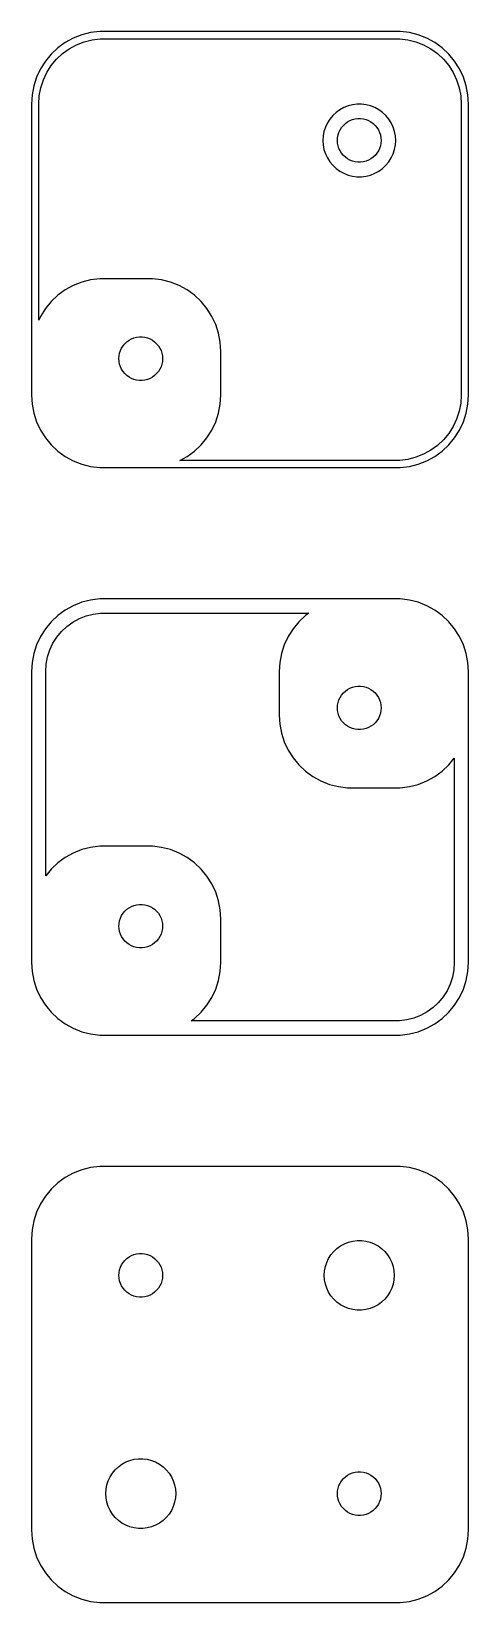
# Model space of a CAD drawing. Header units: metres. Extents: x -15 to 15, y 63 to 171.
import ezdxf

# ---------------------------------------------------------------- set-up
doc = ezdxf.new("R2010")
doc.units = ezdxf.units.M

msp = doc.modelspace()

# ---------------------------------------------------------------- linework, layer by layer
for p, q in [((-11.5451, 170.755), (-12.1289, 170.524)), ((-10.9369, 170.911), (-11.5451, 170.755)), ((-10.3139, 170.99), (-10.9369, 170.911)), ((10.3139, 170.99), (-10.3139, 170.99)), ((10.9369, 170.911), (10.3139, 170.99)), ((11.5451, 170.755), (10.9369, 170.911)), ((12.1289, 170.524), (11.5451, 170.755)), ((-13.1871, 169.853), (-13.6448, 169.423)), ((-12.6791, 170.222), (-13.1871, 169.853)), ((-12.8684, 169.467), (-12.4112, 169.799)), ((-12.1289, 170.524), (-12.6791, 170.222)), ((-12.4112, 169.799), (-11.916, 170.072)), ((-11.916, 170.072), (-11.3906, 170.28)), ((-11.3906, 170.28), (-10.8432, 170.42)), ((-10.8432, 170.42), (-10.2825, 170.491)), ((-10.2825, 170.491), (10.2825, 170.491)), ((10.2825, 170.491), (10.8432, 170.42)), ((10.8432, 170.42), (11.3906, 170.28)), ((11.3906, 170.28), (11.916, 170.072)), ((11.916, 170.072), (12.4112, 169.799)), ((12.6791, 170.222), (12.1289, 170.524)), ((12.4112, 169.799), (12.8684, 169.467)), ((13.1871, 169.853), (12.6791, 170.222)), ((13.6448, 169.423), (13.1871, 169.853)), ((-14.0451, 168.939), (-14.3815, 168.409)), ((-13.6448, 169.423), (-14.0451, 168.939)), ((-13.9434, 168.168), (-13.6406, 168.645)), ((-13.6406, 168.645), (-13.2803, 169.08)), ((-13.2803, 169.08), (-12.8684, 169.467)), ((12.8684, 169.467), (13.2803, 169.08)), ((13.2803, 169.08), (13.6406, 168.645)), ((13.6406, 168.645), (13.9434, 168.168)), ((14.0451, 168.939), (13.6448, 169.423)), ((14.3815, 168.409), (14.0451, 168.939)), ((-14.6489, 167.841), (-14.8429, 167.243)), ((-14.3815, 168.409), (-14.6489, 167.841)), ((-14.3586, 167.119), (-14.184, 167.657)), ((-14.184, 167.657), (-13.9434, 168.168)), ((13.9434, 168.168), (14.184, 167.657)), ((14.184, 167.657), (14.3586, 167.119)), ((14.6489, 167.841), (14.3815, 168.409)), ((14.8429, 167.243), (14.6489, 167.841)), ((-14.9606, 166.627), (-15, 166)), ((-14.8429, 167.243), (-14.9606, 166.627)), ((-14.5, 166), (-14.4645, 166.564)), ((-14.4645, 166.564), (-14.3586, 167.119)), ((14.3586, 167.119), (14.4645, 166.564)), ((14.4645, 166.564), (14.5, 166)), ((14.9606, 166.627), (14.8429, 167.243)), ((15, 166), (14.9606, 166.627)), ((-15, 166), (-15, 146)), ((-14.5, 151.157), (-14.5, 166)), ((5.67757, 165.211), (5.47745, 164.969)), ((5.90643, 165.426), (5.67757, 165.211)), ((6.16043, 165.611), (5.90643, 165.426)), ((6.43555, 165.762), (6.16043, 165.611)), ((6.72745, 165.878), (6.43555, 165.762)), ((7.03154, 165.956), (6.72745, 165.878)), ((7.34302, 165.995), (7.03154, 165.956)), ((7.65697, 165.995), (7.34302, 165.995)), ((7.96844, 165.956), (7.65697, 165.995)), ((8.27254, 165.878), (7.96844, 165.956)), ((8.56444, 165.762), (8.27254, 165.878)), ((8.83955, 165.611), (8.56444, 165.762)), ((9.09355, 165.426), (8.83955, 165.611)), ((9.32242, 165.211), (9.09355, 165.426)), ((9.52254, 164.969), (9.32242, 165.211)), ((14.5, 166), (14.5, 146)), ((15, 146), (15, 166)), ((5.17555, 164.42), (5.07854, 164.122)), ((5.30922, 164.704), (5.17555, 164.42)), ((5.47745, 164.969), (5.30922, 164.704)), ((6.10533, 164.052), (6.18553, 164.223)), ((6.18553, 164.223), (6.28647, 164.382)), ((6.28647, 164.382), (6.40654, 164.527)), ((6.40654, 164.527), (6.54385, 164.656)), ((6.54385, 164.656), (6.69626, 164.766)), ((6.69626, 164.766), (6.86133, 164.857)), ((6.86133, 164.857), (7.03647, 164.927)), ((7.03647, 164.927), (7.21892, 164.973)), ((7.21892, 164.973), (7.40581, 164.997)), ((7.40581, 164.997), (7.59418, 164.997)), ((7.59418, 164.997), (7.78107, 164.973)), ((7.78107, 164.973), (7.96352, 164.927)), ((7.96352, 164.927), (8.13866, 164.857)), ((8.13866, 164.857), (8.30373, 164.766)), ((8.30373, 164.766), (8.45613, 164.656)), ((8.45613, 164.656), (8.59344, 164.527)), ((8.59344, 164.527), (8.71352, 164.382)), ((8.71352, 164.382), (8.81445, 164.223)), ((8.81445, 164.223), (8.89465, 164.052)), ((9.69077, 164.704), (9.52254, 164.969)), ((9.82443, 164.42), (9.69077, 164.704)), ((9.92145, 164.122), (9.82443, 164.42)), ((5.0197, 163.813), (5, 163.5)), ((5, 163.5), (5.0197, 163.187)), ((5.07854, 164.122), (5.0197, 163.813)), ((5.0197, 163.187), (5.07854, 162.878)), ((6, 163.5), (6.01183, 163.688)), ((6.01183, 163.312), (6, 163.5)), ((6.01183, 163.688), (6.04712, 163.873)), ((6.04712, 163.127), (6.01183, 163.312)), ((6.04712, 163.873), (6.10533, 164.052)), ((6.10533, 162.948), (6.04712, 163.127)), ((8.89465, 164.052), (8.95287, 163.873)), ((8.95287, 163.127), (8.89465, 162.948)), ((8.95287, 163.873), (8.98816, 163.688)), ((8.98816, 163.312), (8.95287, 163.127)), ((8.98816, 163.688), (9, 163.5)), ((9, 163.5), (8.98816, 163.312)), ((9.98029, 163.813), (9.92145, 164.122)), ((9.92145, 162.878), (9.98029, 163.187)), ((10, 163.5), (9.98029, 163.813)), ((9.98029, 163.187), (10, 163.5)), ((5.07854, 162.878), (5.17555, 162.58)), ((5.17555, 162.58), (5.30922, 162.296)), ((5.30922, 162.296), (5.47745, 162.031)), ((5.47745, 162.031), (5.67757, 161.789)), ((6.18553, 162.777), (6.10533, 162.948)), ((6.28647, 162.618), (6.18553, 162.777)), ((6.40654, 162.473), (6.28647, 162.618)), ((6.54385, 162.344), (6.40654, 162.473)), ((6.69626, 162.234), (6.54385, 162.344)), ((6.86133, 162.143), (6.69626, 162.234)), ((7.03647, 162.073), (6.86133, 162.143)), ((7.21892, 162.027), (7.03647, 162.073)), ((7.40581, 162.003), (7.21892, 162.027)), ((7.59418, 162.003), (7.40581, 162.003)), ((7.78107, 162.027), (7.59418, 162.003)), ((7.96352, 162.073), (7.78107, 162.027)), ((8.13866, 162.143), (7.96352, 162.073)), ((8.30373, 162.234), (8.13866, 162.143)), ((8.45613, 162.344), (8.30373, 162.234)), ((8.59344, 162.473), (8.45613, 162.344)), ((8.71352, 162.618), (8.59344, 162.473)), ((8.81445, 162.777), (8.71352, 162.618)), ((8.89465, 162.948), (8.81445, 162.777)), ((9.32242, 161.789), (9.52254, 162.031)), ((9.52254, 162.031), (9.69077, 162.296)), ((9.69077, 162.296), (9.82443, 162.58)), ((9.82443, 162.58), (9.92145, 162.878)), ((5.67757, 161.789), (5.90643, 161.574)), ((5.90643, 161.574), (6.16043, 161.389)), ((6.16043, 161.389), (6.43555, 161.238)), ((6.43555, 161.238), (6.72745, 161.122)), ((6.72745, 161.122), (7.03154, 161.044)), ((7.03154, 161.044), (7.34302, 161.005)), ((7.34302, 161.005), (7.65697, 161.005)), ((7.65697, 161.005), (7.96844, 161.044)), ((7.96844, 161.044), (8.27254, 161.122)), ((8.27254, 161.122), (8.56444, 161.238)), ((8.56444, 161.238), (8.83955, 161.389)), ((8.83955, 161.389), (9.09355, 161.574)), ((9.09355, 161.574), (9.32242, 161.789)), ((-12.1289, 153.524), (-12.6791, 153.222)), ((-11.5451, 153.755), (-12.1289, 153.524)), ((-10.9369, 153.911), (-11.5451, 153.755)), ((-10.3139, 153.99), (-10.9369, 153.911)), ((-6.68604, 153.99), (-10.3139, 153.99)), ((-6.06308, 153.911), (-6.68604, 153.99)), ((-5.45491, 153.755), (-6.06308, 153.911)), ((-4.87109, 153.524), (-5.45491, 153.755)), ((-4.32086, 153.222), (-4.87109, 153.524)), ((-13.6448, 152.423), (-14.0451, 151.939)), ((-13.1871, 152.853), (-13.6448, 152.423)), ((-12.6791, 153.222), (-13.1871, 152.853)), ((-3.81287, 152.853), (-4.32086, 153.222)), ((-3.35515, 152.423), (-3.81287, 152.853)), ((-2.95491, 151.939), (-3.35515, 152.423)), ((-14.3815, 151.409), (-14.5, 151.157)), ((-14.0451, 151.939), (-14.3815, 151.409)), ((-2.61845, 151.409), (-2.95491, 151.939)), ((-2.3511, 150.841), (-2.61845, 151.409)), ((-2.15707, 150.243), (-2.3511, 150.841)), ((-2.03941, 149.627), (-2.15707, 150.243)), ((-8.95287, 148.873), (-8.89465, 149.052)), ((-8.89465, 149.052), (-8.81445, 149.223)), ((-8.81445, 149.223), (-8.71352, 149.382)), ((-8.71352, 149.382), (-8.59344, 149.527)), ((-8.59344, 149.527), (-8.45613, 149.656)), ((-8.45613, 149.656), (-8.30373, 149.766)), ((-8.30373, 149.766), (-8.13866, 149.857)), ((-8.13866, 149.857), (-7.96352, 149.927)), ((-7.96352, 149.927), (-7.78107, 149.973)), ((-7.78107, 149.973), (-7.59418, 149.997)), ((-7.59418, 149.997), (-7.40581, 149.997)), ((-7.40581, 149.997), (-7.21892, 149.973)), ((-7.21892, 149.973), (-7.03647, 149.927)), ((-7.03647, 149.927), (-6.86133, 149.857)), ((-6.86133, 149.857), (-6.69626, 149.766)), ((-6.69626, 149.766), (-6.54385, 149.656)), ((-6.54385, 149.656), (-6.40654, 149.527)), ((-6.40654, 149.527), (-6.28647, 149.382)), ((-6.28647, 149.382), (-6.18553, 149.223)), ((-6.18553, 149.223), (-6.10533, 149.052)), ((-6.10533, 149.052), (-6.04712, 148.873)), ((-2, 149), (-2.03941, 149.627)), ((-9, 148.5), (-8.98816, 148.688)), ((-8.98816, 148.312), (-9, 148.5)), ((-8.98816, 148.688), (-8.95287, 148.873)), ((-8.95287, 148.127), (-8.98816, 148.312)), ((-8.89465, 147.948), (-8.95287, 148.127)), ((-8.81445, 147.777), (-8.89465, 147.948)), ((-6.10533, 147.948), (-6.18553, 147.777)), ((-6.04712, 148.127), (-6.10533, 147.948)), ((-6.04712, 148.873), (-6.01183, 148.688)), ((-6.01183, 148.312), (-6.04712, 148.127)), ((-6.01183, 148.688), (-6, 148.5)), ((-6, 148.5), (-6.01183, 148.312)), ((-2, 146), (-2, 149)), ((-8.71352, 147.618), (-8.81445, 147.777)), ((-8.59344, 147.473), (-8.71352, 147.618)), ((-8.45613, 147.344), (-8.59344, 147.473)), ((-8.30373, 147.234), (-8.45613, 147.344)), ((-8.13866, 147.143), (-8.30373, 147.234)), ((-7.96352, 147.073), (-8.13866, 147.143)), ((-7.78107, 147.027), (-7.96352, 147.073)), ((-7.59418, 147.003), (-7.78107, 147.027)), ((-7.40581, 147.003), (-7.59418, 147.003)), ((-7.21892, 147.027), (-7.40581, 147.003)), ((-7.03647, 147.073), (-7.21892, 147.027)), ((-6.86133, 147.143), (-7.03647, 147.073)), ((-6.69626, 147.234), (-6.86133, 147.143)), ((-6.54385, 147.344), (-6.69626, 147.234)), ((-6.40654, 147.473), (-6.54385, 147.344)), ((-6.28647, 147.618), (-6.40654, 147.473)), ((-6.18553, 147.777), (-6.28647, 147.618)), ((-15, 146), (-14.9606, 145.373)), ((-2.03941, 145.373), (-2, 146)), ((14.5, 146), (14.4645, 145.436)), ((14.9606, 145.373), (15, 146)), ((-14.9606, 145.373), (-14.8429, 144.757)), ((-14.8429, 144.757), (-14.6489, 144.159)), ((-2.3511, 144.159), (-2.15707, 144.757)), ((-2.15707, 144.757), (-2.03941, 145.373)), ((14.3586, 144.881), (14.184, 144.343)), ((14.4645, 145.436), (14.3586, 144.881)), ((14.6489, 144.159), (14.8429, 144.757)), ((14.8429, 144.757), (14.9606, 145.373)), ((-14.6489, 144.159), (-14.3815, 143.591)), ((-2.61845, 143.591), (-2.3511, 144.159)), ((13.9434, 143.832), (13.6406, 143.355)), ((14.184, 144.343), (13.9434, 143.832)), ((14.3815, 143.591), (14.6489, 144.159)), ((-14.3815, 143.591), (-14.0451, 143.061)), ((-14.0451, 143.061), (-13.6448, 142.577)), ((-13.6448, 142.577), (-13.1871, 142.147)), ((-3.81287, 142.147), (-3.35515, 142.577)), ((-3.35515, 142.577), (-2.95491, 143.061)), ((-2.95491, 143.061), (-2.61845, 143.591)), ((13.2803, 142.92), (12.8684, 142.533)), ((13.1871, 142.147), (13.6448, 142.577)), ((13.6406, 143.355), (13.2803, 142.92)), ((13.6448, 142.577), (14.0451, 143.061)), ((14.0451, 143.061), (14.3815, 143.591)), ((-13.1871, 142.147), (-12.6791, 141.778)), ((-12.6791, 141.778), (-12.1289, 141.476)), ((-12.1289, 141.476), (-11.5451, 141.245)), ((-4.81104, 141.509), (-4.32086, 141.778)), ((10.2825, 141.509), (-4.81104, 141.509)), ((-4.32086, 141.778), (-3.81287, 142.147)), ((10.8432, 141.58), (10.2825, 141.509)), ((11.3906, 141.72), (10.8432, 141.58)), ((11.916, 141.928), (11.3906, 141.72)), ((11.5451, 141.245), (12.1289, 141.476)), ((12.4112, 142.201), (11.916, 141.928)), ((12.1289, 141.476), (12.6791, 141.778)), ((12.8684, 142.533), (12.4112, 142.201)), ((12.6791, 141.778), (13.1871, 142.147)), ((-11.5451, 141.245), (-10.9369, 141.089)), ((-10.9369, 141.089), (-10.3139, 141.01)), ((-10.3139, 141.01), (10.3139, 141.01)), ((10.3139, 141.01), (10.9369, 141.089)), ((10.9369, 141.089), (11.5451, 141.245)), ((-11.5451, 131.755), (-12.1289, 131.524)), ((-10.9369, 131.911), (-11.5451, 131.755)), ((-10.3139, 131.99), (-10.9369, 131.911)), ((10.3139, 131.99), (-10.3139, 131.99)), ((10.9369, 131.911), (10.3139, 131.99)), ((11.5451, 131.755), (10.9369, 131.911)), ((12.1289, 131.524), (11.5451, 131.755)), ((-13.1871, 130.853), (-13.6448, 130.423)), ((-12.6791, 131.222), (-13.1871, 130.853)), ((-12.1289, 131.524), (-12.6791, 131.222)), ((-11.7126, 130.64), (-11.243, 130.826)), ((-11.243, 130.826), (-10.7537, 130.951)), ((-10.7537, 130.951), (-10.2526, 131.014)), ((-10.2526, 131.014), (4.03568, 131.014)), ((3.81287, 130.853), (3.35515, 130.423)), ((4.03568, 131.014), (3.81287, 130.853)), ((12.6791, 131.222), (12.1289, 131.524)), ((13.1871, 130.853), (12.6791, 131.222)), ((13.6448, 130.423), (13.1871, 130.853)), ((-14.0451, 129.939), (-14.3815, 129.409)), ((-13.6448, 130.423), (-14.0451, 129.939)), ((-13.2542, 129.364), (-12.9322, 129.754)), ((-12.9322, 129.754), (-12.5639, 130.099)), ((-12.5639, 130.099), (-12.1553, 130.396)), ((-12.1553, 130.396), (-11.7126, 130.64)), ((2.95491, 129.939), (2.61845, 129.409)), ((3.35515, 130.423), (2.95491, 129.939)), ((14.0451, 129.939), (13.6448, 130.423)), ((14.3815, 129.409), (14.0451, 129.939)), ((-14.6489, 128.841), (-14.8429, 128.243)), ((-14.3815, 129.409), (-14.6489, 128.841)), ((-13.7399, 128.481), (-13.5248, 128.938)), ((-13.5248, 128.938), (-13.2542, 129.364)), ((2.3511, 128.841), (2.15707, 128.243)), ((2.61845, 129.409), (2.3511, 128.841)), ((14.6489, 128.841), (14.3815, 129.409)), ((14.8429, 128.243), (14.6489, 128.841)), ((-14.9606, 127.627), (-15, 127)), ((-14.8429, 128.243), (-14.9606, 127.627)), ((-14.0224, 127), (-13.9907, 127.504)), ((-13.9907, 127.504), (-13.896, 128)), ((-13.896, 128), (-13.7399, 128.481)), ((2.03941, 127.627), (2, 127)), ((2.15707, 128.243), (2.03941, 127.627)), ((14.9606, 127.627), (14.8429, 128.243)), ((15, 127), (14.9606, 127.627)), ((-15, 127), (-15, 107)), ((-14.0224, 112.966), (-14.0224, 127)), ((2, 127), (2, 124)), ((15, 107), (15, 127)), ((6.18553, 125.223), (6.28647, 125.382)), ((6.28647, 125.382), (6.40654, 125.527)), ((6.40654, 125.527), (6.54385, 125.656)), ((6.54385, 125.656), (6.69626, 125.766)), ((6.69626, 125.766), (6.86133, 125.857)), ((6.86133, 125.857), (7.03647, 125.927)), ((7.03647, 125.927), (7.21892, 125.973)), ((7.21892, 125.973), (7.40581, 125.997)), ((7.40581, 125.997), (7.59418, 125.997)), ((7.59418, 125.997), (7.78107, 125.973)), ((7.78107, 125.973), (7.96352, 125.927)), ((7.96352, 125.927), (8.13866, 125.857)), ((8.13866, 125.857), (8.30373, 125.766)), ((8.30373, 125.766), (8.45613, 125.656)), ((8.45613, 125.656), (8.59344, 125.527)), ((8.59344, 125.527), (8.71352, 125.382)), ((8.71352, 125.382), (8.81445, 125.223)), ((6, 124.5), (6.01183, 124.688)), ((6.01183, 124.312), (6, 124.5)), ((6.01183, 124.688), (6.04712, 124.873)), ((6.04712, 124.127), (6.01183, 124.312)), ((6.04712, 124.873), (6.10533, 125.052)), ((6.10533, 125.052), (6.18553, 125.223)), ((8.81445, 125.223), (8.89465, 125.052)), ((8.89465, 125.052), (8.95287, 124.873)), ((8.95287, 124.873), (8.98816, 124.688)), ((8.98816, 124.312), (8.95287, 124.127)), ((8.98816, 124.688), (9, 124.5)), ((9, 124.5), (8.98816, 124.312)), ((2, 124), (2.03941, 123.373)), ((2.03941, 123.373), (2.15707, 122.757)), ((6.10533, 123.948), (6.04712, 124.127)), ((6.18553, 123.777), (6.10533, 123.948)), ((6.28647, 123.618), (6.18553, 123.777)), ((6.40654, 123.473), (6.28647, 123.618)), ((6.54385, 123.344), (6.40654, 123.473)), ((6.69626, 123.234), (6.54385, 123.344)), ((6.86133, 123.143), (6.69626, 123.234)), ((7.03647, 123.073), (6.86133, 123.143)), ((8.13866, 123.143), (7.96352, 123.073)), ((8.30373, 123.234), (8.13866, 123.143)), ((8.45613, 123.344), (8.30373, 123.234)), ((8.59344, 123.473), (8.45613, 123.344)), ((8.71352, 123.618), (8.59344, 123.473)), ((8.81445, 123.777), (8.71352, 123.618)), ((8.89465, 123.948), (8.81445, 123.777)), ((8.95287, 124.127), (8.89465, 123.948)), ((2.15707, 122.757), (2.3511, 122.159)), ((2.3511, 122.159), (2.61845, 121.591)), ((7.21892, 123.027), (7.03647, 123.073)), ((7.40581, 123.003), (7.21892, 123.027)), ((7.59418, 123.003), (7.40581, 123.003)), ((7.78107, 123.027), (7.59418, 123.003)), ((7.96352, 123.073), (7.78107, 123.027)), ((2.61845, 121.591), (2.95491, 121.061)), ((2.95491, 121.061), (3.35515, 120.577)), ((13.6448, 120.577), (14.0224, 121.034)), ((14.0224, 121.034), (14.0224, 107)), ((3.35515, 120.577), (3.81287, 120.147)), ((3.81287, 120.147), (4.32086, 119.778)), ((12.6791, 119.778), (13.1871, 120.147)), ((13.1871, 120.147), (13.6448, 120.577)), ((4.32086, 119.778), (4.87109, 119.476)), ((4.87109, 119.476), (5.45491, 119.245)), ((5.45491, 119.245), (6.06308, 119.089)), ((6.06308, 119.089), (6.68604, 119.01)), ((6.68604, 119.01), (10.3139, 119.01)), ((10.3139, 119.01), (10.9369, 119.089)), ((10.9369, 119.089), (11.5451, 119.245)), ((11.5451, 119.245), (12.1289, 119.476)), ((12.1289, 119.476), (12.6791, 119.778)), ((-12.1289, 114.524), (-12.6791, 114.222)), ((-11.5451, 114.755), (-12.1289, 114.524)), ((-10.9369, 114.911), (-11.5451, 114.755)), ((-10.3139, 114.99), (-10.9369, 114.911)), ((-6.68604, 114.99), (-10.3139, 114.99)), ((-6.06308, 114.911), (-6.68604, 114.99)), ((-5.45491, 114.755), (-6.06308, 114.911)), ((-4.87109, 114.524), (-5.45491, 114.755)), ((-4.32086, 114.222), (-4.87109, 114.524)), ((-13.6448, 113.423), (-14.0224, 112.966)), ((-13.1871, 113.853), (-13.6448, 113.423)), ((-12.6791, 114.222), (-13.1871, 113.853)), ((-3.81287, 113.853), (-4.32086, 114.222)), ((-3.35515, 113.423), (-3.81287, 113.853)), ((-2.95491, 112.939), (-3.35515, 113.423)), ((-2.61845, 112.409), (-2.95491, 112.939)), ((-2.3511, 111.841), (-2.61845, 112.409)), ((-2.15707, 111.243), (-2.3511, 111.841)), ((-2.03941, 110.627), (-2.15707, 111.243)), ((-8.89465, 110.052), (-8.81445, 110.223)), ((-8.81445, 110.223), (-8.71352, 110.382)), ((-8.71352, 110.382), (-8.59344, 110.527)), ((-8.59344, 110.527), (-8.45613, 110.656)), ((-8.45613, 110.656), (-8.30373, 110.766)), ((-8.30373, 110.766), (-8.13866, 110.857)), ((-8.13866, 110.857), (-7.96352, 110.927)), ((-7.96352, 110.927), (-7.78107, 110.973)), ((-7.78107, 110.973), (-7.59418, 110.997)), ((-7.59418, 110.997), (-7.40581, 110.997)), ((-7.40581, 110.997), (-7.21892, 110.973)), ((-7.21892, 110.973), (-7.03647, 110.927)), ((-7.03647, 110.927), (-6.86133, 110.857)), ((-6.86133, 110.857), (-6.69626, 110.766)), ((-6.69626, 110.766), (-6.54385, 110.656)), ((-6.54385, 110.656), (-6.40654, 110.527)), ((-6.40654, 110.527), (-6.28647, 110.382)), ((-6.28647, 110.382), (-6.18553, 110.223)), ((-6.18553, 110.223), (-6.10533, 110.052)), ((-2, 110), (-2.03941, 110.627)), ((-9, 109.5), (-8.98816, 109.688)), ((-8.98816, 109.312), (-9, 109.5)), ((-8.98816, 109.688), (-8.95287, 109.873)), ((-8.95287, 109.127), (-8.98816, 109.312)), ((-8.95287, 109.873), (-8.89465, 110.052)), ((-8.89465, 108.948), (-8.95287, 109.127)), ((-6.10533, 110.052), (-6.04712, 109.873)), ((-6.04712, 109.127), (-6.10533, 108.948)), ((-6.04712, 109.873), (-6.01183, 109.688)), ((-6.01183, 109.312), (-6.04712, 109.127)), ((-6.01183, 109.688), (-6, 109.5)), ((-6, 109.5), (-6.01183, 109.312)), ((-2, 107), (-2, 110)), ((-8.81445, 108.777), (-8.89465, 108.948)), ((-8.71352, 108.618), (-8.81445, 108.777)), ((-8.59344, 108.473), (-8.71352, 108.618)), ((-8.45613, 108.344), (-8.59344, 108.473)), ((-8.30373, 108.234), (-8.45613, 108.344)), ((-8.13866, 108.143), (-8.30373, 108.234)), ((-7.96352, 108.073), (-8.13866, 108.143)), ((-7.78107, 108.027), (-7.96352, 108.073)), ((-7.59418, 108.003), (-7.78107, 108.027)), ((-7.40581, 108.003), (-7.59418, 108.003)), ((-7.21892, 108.027), (-7.40581, 108.003)), ((-7.03647, 108.073), (-7.21892, 108.027)), ((-6.86133, 108.143), (-7.03647, 108.073)), ((-6.69626, 108.234), (-6.86133, 108.143)), ((-6.54385, 108.344), (-6.69626, 108.234)), ((-6.40654, 108.473), (-6.54385, 108.344)), ((-6.28647, 108.618), (-6.40654, 108.473)), ((-6.18553, 108.777), (-6.28647, 108.618)), ((-6.10533, 108.948), (-6.18553, 108.777)), ((-15, 107), (-14.9606, 106.373)), ((-2.03941, 106.373), (-2, 107)), ((14.0224, 107), (13.9907, 106.496)), ((14.9606, 106.373), (15, 107)), ((-14.9606, 106.373), (-14.8429, 105.757)), ((-2.15707, 105.757), (-2.03941, 106.373)), ((13.896, 106), (13.7399, 105.519)), ((13.9907, 106.496), (13.896, 106)), ((14.8429, 105.757), (14.9606, 106.373)), ((-14.8429, 105.757), (-14.6489, 105.159)), ((-14.6489, 105.159), (-14.3815, 104.591)), ((-2.61845, 104.591), (-2.3511, 105.159)), ((-2.3511, 105.159), (-2.15707, 105.757)), ((13.5248, 105.062), (13.2542, 104.636)), ((13.7399, 105.519), (13.5248, 105.062)), ((14.3815, 104.591), (14.6489, 105.159)), ((14.6489, 105.159), (14.8429, 105.757)), ((-14.3815, 104.591), (-14.0451, 104.061)), ((-14.0451, 104.061), (-13.6448, 103.577)), ((-3.35515, 103.577), (-2.95491, 104.061)), ((-2.95491, 104.061), (-2.61845, 104.591)), ((12.5639, 103.901), (12.1553, 103.604)), ((12.9322, 104.246), (12.5639, 103.901)), ((13.2542, 104.636), (12.9322, 104.246)), ((13.6448, 103.577), (14.0451, 104.061)), ((14.0451, 104.061), (14.3815, 104.591)), ((-13.6448, 103.577), (-13.1871, 103.147)), ((-13.1871, 103.147), (-12.6791, 102.778)), ((-12.6791, 102.778), (-12.1289, 102.476)), ((-4.03568, 102.986), (-3.81287, 103.147)), ((10.2526, 102.986), (-4.03568, 102.986)), ((-3.81287, 103.147), (-3.35515, 103.577)), ((10.7537, 103.049), (10.2526, 102.986)), ((11.243, 103.174), (10.7537, 103.049)), ((11.7126, 103.36), (11.243, 103.174)), ((12.1553, 103.604), (11.7126, 103.36)), ((12.1289, 102.476), (12.6791, 102.778)), ((12.6791, 102.778), (13.1871, 103.147)), ((13.1871, 103.147), (13.6448, 103.577)), ((-12.1289, 102.476), (-11.5451, 102.245)), ((-11.5451, 102.245), (-10.9369, 102.089)), ((-10.9369, 102.089), (-10.3139, 102.01)), ((-10.3139, 102.01), (10.3139, 102.01)), ((10.3139, 102.01), (10.9369, 102.089)), ((10.9369, 102.089), (11.5451, 102.245)), ((11.5451, 102.245), (12.1289, 102.476)), ((-10.9369, 92.9114), (-11.5451, 92.7553)), ((-10.3139, 92.9901), (-10.9369, 92.9114)), ((10.3139, 92.9901), (-10.3139, 92.9901)), ((10.9369, 92.9114), (10.3139, 92.9901)), ((11.5451, 92.7553), (10.9369, 92.9114)), ((-13.1871, 91.8526), (-13.6448, 91.4227)), ((-12.6791, 92.2216), (-13.1871, 91.8526)), ((-12.1289, 92.5241), (-12.6791, 92.2216)), ((-11.5451, 92.7553), (-12.1289, 92.5241)), ((12.1289, 92.5241), (11.5451, 92.7553)), ((12.6791, 92.2216), (12.1289, 92.5241)), ((13.1871, 91.8526), (12.6791, 92.2216)), ((13.6448, 91.4227), (13.1871, 91.8526)), ((-14.0451, 90.9389), (-14.3815, 90.4088)), ((-13.6448, 91.4227), (-14.0451, 90.9389)), ((14.0451, 90.9389), (13.6448, 91.4227)), ((14.3815, 90.4088), (14.0451, 90.9389)), ((-14.6489, 89.8406), (-14.8429, 89.2434)), ((-14.3815, 90.4088), (-14.6489, 89.8406)), ((14.6489, 89.8406), (14.3815, 90.4088)), ((14.8429, 89.2434), (14.6489, 89.8406)), ((-14.9606, 88.6267), (-15, 88)), ((-14.8429, 89.2434), (-14.9606, 88.6267)), ((14.9606, 88.6267), (14.8429, 89.2434)), ((15, 88), (14.9606, 88.6267)), ((-15, 88), (-15, 68)), ((5.97017, 87.3492), (6.214, 87.5264)), ((6.214, 87.5264), (6.47812, 87.6716)), ((6.47812, 87.6716), (6.75835, 87.7825)), ((6.75835, 87.7825), (7.05028, 87.8575)), ((7.05028, 87.8575), (7.34929, 87.8953)), ((7.34929, 87.8953), (7.6507, 87.8953)), ((7.6507, 87.8953), (7.94971, 87.8575)), ((7.94971, 87.8575), (8.24164, 87.7825)), ((8.24164, 87.7825), (8.52187, 87.6716)), ((8.52187, 87.6716), (8.78598, 87.5264)), ((8.78598, 87.5264), (9.02982, 87.3492)), ((15, 68), (15, 88)), ((-8.71352, 86.3817), (-8.59344, 86.5268)), ((-8.59344, 86.5268), (-8.45613, 86.6558)), ((-8.45613, 86.6558), (-8.30373, 86.7665)), ((-8.30373, 86.7665), (-8.13866, 86.8572)), ((-8.13866, 86.8572), (-7.96352, 86.9266)), ((-7.96352, 86.9266), (-7.78107, 86.9734)), ((-7.78107, 86.9734), (-7.59418, 86.997)), ((-7.59418, 86.997), (-7.40581, 86.997)), ((-7.40581, 86.997), (-7.21892, 86.9734)), ((-7.21892, 86.9734), (-7.03647, 86.9266)), ((-7.03647, 86.9266), (-6.86133, 86.8572)), ((-6.86133, 86.8572), (-6.69626, 86.7665)), ((-6.69626, 86.7665), (-6.54385, 86.6558)), ((-6.54385, 86.6558), (-6.40654, 86.5268)), ((-6.40654, 86.5268), (-6.28647, 86.3817)), ((5.26852, 86.3835), (5.39685, 86.6562)), ((5.39685, 86.6562), (5.55835, 86.9107)), ((5.55835, 86.9107), (5.75047, 87.1429)), ((5.75047, 87.1429), (5.97017, 87.3492)), ((9.02982, 87.3492), (9.24951, 87.1429)), ((9.24951, 87.1429), (9.44164, 86.9107)), ((9.44164, 86.9107), (9.60313, 86.6562)), ((9.60313, 86.6562), (9.73146, 86.3835)), ((-9, 85.5), (-8.98816, 85.688)), ((-8.98816, 85.312), (-9, 85.5)), ((-8.98816, 85.688), (-8.95287, 85.873)), ((-8.95287, 85.127), (-8.98816, 85.312)), ((-8.95287, 85.873), (-8.89465, 86.0522)), ((-8.89465, 86.0522), (-8.81445, 86.2226)), ((-8.81445, 86.2226), (-8.71352, 86.3817)), ((-6.28647, 86.3817), (-6.18553, 86.2226)), ((-6.18553, 86.2226), (-6.10533, 86.0522)), ((-6.10533, 86.0522), (-6.04712, 85.873)), ((-6.04712, 85.873), (-6.01183, 85.688)), ((-6.01183, 85.312), (-6.04712, 85.127)), ((-6.01183, 85.688), (-6, 85.5)), ((-6, 85.5), (-6.01183, 85.312)), ((5.09999, 85.5), (5.11891, 85.8008)), ((5.11891, 85.1992), (5.09999, 85.5)), ((5.11891, 85.8008), (5.1754, 86.0968)), ((5.1754, 86.0968), (5.26852, 86.3835)), ((9.73146, 86.3835), (9.82458, 86.0968)), ((9.82458, 86.0968), (9.88107, 85.8008)), ((9.88107, 85.8008), (9.89999, 85.5)), ((9.89999, 85.5), (9.88107, 85.1992)), ((-8.89465, 84.9478), (-8.95287, 85.127)), ((-8.81445, 84.7774), (-8.89465, 84.9478)), ((-8.71352, 84.6183), (-8.81445, 84.7774)), ((-8.59344, 84.4732), (-8.71352, 84.6183)), ((-8.45613, 84.3442), (-8.59344, 84.4732)), ((-8.30373, 84.2335), (-8.45613, 84.3442)), ((-8.13866, 84.1427), (-8.30373, 84.2335)), ((-6.69626, 84.2335), (-6.86133, 84.1427)), ((-6.54385, 84.3442), (-6.69626, 84.2335)), ((-6.40654, 84.4732), (-6.54385, 84.3442)), ((-6.28647, 84.6183), (-6.40654, 84.4732)), ((-6.18553, 84.7774), (-6.28647, 84.6183)), ((-6.10533, 84.9478), (-6.18553, 84.7774)), ((-6.04712, 85.127), (-6.10533, 84.9478)), ((5.1754, 84.9031), (5.11891, 85.1992)), ((5.26852, 84.6165), (5.1754, 84.9031)), ((5.39685, 84.3438), (5.26852, 84.6165)), ((5.55835, 84.0893), (5.39685, 84.3438)), ((9.60313, 84.3438), (9.44164, 84.0893)), ((9.73146, 84.6165), (9.60313, 84.3438)), ((9.82458, 84.9031), (9.73146, 84.6165)), ((9.88107, 85.1992), (9.82458, 84.9031)), ((-7.96352, 84.0734), (-8.13866, 84.1427)), ((-7.78107, 84.0266), (-7.96352, 84.0734)), ((-7.59418, 84.0029), (-7.78107, 84.0266)), ((-7.40581, 84.0029), (-7.59418, 84.0029)), ((-7.21892, 84.0266), (-7.40581, 84.0029)), ((-7.03647, 84.0734), (-7.21892, 84.0266)), ((-6.86133, 84.1427), (-7.03647, 84.0734)), ((5.75047, 83.8571), (5.55835, 84.0893)), ((5.97017, 83.6508), (5.75047, 83.8571)), ((6.214, 83.4736), (5.97017, 83.6508)), ((6.47812, 83.3284), (6.214, 83.4736)), ((6.75835, 83.2175), (6.47812, 83.3284)), ((7.05028, 83.1425), (6.75835, 83.2175)), ((8.24164, 83.2175), (7.94971, 83.1425)), ((8.52187, 83.3284), (8.24164, 83.2175)), ((8.78598, 83.4736), (8.52187, 83.3284)), ((9.02982, 83.6508), (8.78598, 83.4736)), ((9.24951, 83.8571), (9.02982, 83.6508)), ((9.44164, 84.0893), (9.24951, 83.8571)), ((7.34929, 83.1047), (7.05028, 83.1425)), ((7.6507, 83.1047), (7.34929, 83.1047)), ((7.94971, 83.1425), (7.6507, 83.1047)), ((-9.24951, 72.1429), (-9.02982, 72.3492)), ((-9.02982, 72.3492), (-8.78598, 72.5264)), ((-8.78598, 72.5264), (-8.52187, 72.6716)), ((-8.52187, 72.6716), (-8.24164, 72.7825)), ((-8.24164, 72.7825), (-7.94971, 72.8575)), ((-7.94971, 72.8575), (-7.6507, 72.8953)), ((-7.6507, 72.8953), (-7.34929, 72.8953)), ((-7.34929, 72.8953), (-7.05028, 72.8575)), ((-7.05028, 72.8575), (-6.75835, 72.7825)), ((-6.75835, 72.7825), (-6.47812, 72.6716)), ((-6.47812, 72.6716), (-6.214, 72.5264)), ((-6.214, 72.5264), (-5.97017, 72.3492)), ((-5.97017, 72.3492), (-5.75047, 72.1429)), ((-9.82458, 71.0969), (-9.73146, 71.3835)), ((-9.73146, 71.3835), (-9.60313, 71.6562)), ((-9.60313, 71.6562), (-9.44164, 71.9107)), ((-9.44164, 71.9107), (-9.24951, 72.1429)), ((-5.75047, 72.1429), (-5.55835, 71.9107)), ((-5.55835, 71.9107), (-5.39685, 71.6562)), ((-5.39685, 71.6562), (-5.26852, 71.3835)), ((-5.26852, 71.3835), (-5.1754, 71.0969)), ((6.18553, 71.2226), (6.28647, 71.3817)), ((6.28647, 71.3817), (6.40654, 71.5268)), ((6.40654, 71.5268), (6.54385, 71.6558)), ((6.54385, 71.6558), (6.69626, 71.7665)), ((6.69626, 71.7665), (6.86133, 71.8573)), ((6.86133, 71.8573), (7.03647, 71.9266)), ((7.03647, 71.9266), (7.21892, 71.9734)), ((7.21892, 71.9734), (7.40581, 71.9971)), ((7.40581, 71.9971), (7.59418, 71.9971)), ((7.59418, 71.9971), (7.78107, 71.9734)), ((7.78107, 71.9734), (7.96352, 71.9266)), ((7.96352, 71.9266), (8.13866, 71.8573)), ((8.13866, 71.8573), (8.30373, 71.7665)), ((8.30373, 71.7665), (8.45613, 71.6558)), ((8.45613, 71.6558), (8.59344, 71.5268)), ((8.59344, 71.5268), (8.71352, 71.3817)), ((8.71352, 71.3817), (8.81445, 71.2226)), ((-9.89999, 70.5), (-9.88107, 70.8008)), ((-9.88107, 70.1992), (-9.89999, 70.5)), ((-9.88107, 70.8008), (-9.82458, 71.0969)), ((-9.82458, 69.9032), (-9.88107, 70.1992)), ((-5.1754, 71.0969), (-5.11891, 70.8008)), ((-5.11891, 70.1992), (-5.1754, 69.9032)), ((-5.11891, 70.8008), (-5.09999, 70.5)), ((-5.09999, 70.5), (-5.11891, 70.1992)), ((6, 70.5), (6.01183, 70.688)), ((6.01183, 70.312), (6, 70.5)), ((6.01183, 70.688), (6.04712, 70.873)), ((6.04712, 70.127), (6.01183, 70.312)), ((6.04712, 70.873), (6.10533, 71.0522)), ((6.10533, 71.0522), (6.18553, 71.2226)), ((8.81445, 71.2226), (8.89465, 71.0522)), ((8.89465, 71.0522), (8.95287, 70.873)), ((8.95287, 70.873), (8.98816, 70.688)), ((8.98816, 70.312), (8.95287, 70.127)), ((8.98816, 70.688), (9, 70.5)), ((9, 70.5), (8.98816, 70.312)), ((-9.73146, 69.6165), (-9.82458, 69.9032)), ((-9.60313, 69.3438), (-9.73146, 69.6165)), ((-9.44164, 69.0893), (-9.60313, 69.3438)), ((-5.39685, 69.3438), (-5.55835, 69.0893)), ((-5.26852, 69.6165), (-5.39685, 69.3438)), ((-5.1754, 69.9032), (-5.26852, 69.6165)), ((6.10533, 69.9478), (6.04712, 70.127)), ((6.18553, 69.7774), (6.10533, 69.9478)), ((6.28647, 69.6183), (6.18553, 69.7774)), ((6.40654, 69.4732), (6.28647, 69.6183)), ((6.54385, 69.3442), (6.40654, 69.4732)), ((6.69626, 69.2335), (6.54385, 69.3442)), ((6.86133, 69.1428), (6.69626, 69.2335)), ((7.03647, 69.0734), (6.86133, 69.1428)), ((8.13866, 69.1428), (7.96352, 69.0734)), ((8.30373, 69.2335), (8.13866, 69.1428)), ((8.45613, 69.3442), (8.30373, 69.2335)), ((8.59344, 69.4732), (8.45613, 69.3442)), ((8.71352, 69.6183), (8.59344, 69.4732)), ((8.81445, 69.7774), (8.71352, 69.6183)), ((8.89465, 69.9478), (8.81445, 69.7774)), ((8.95287, 70.127), (8.89465, 69.9478)), ((-9.24951, 68.8571), (-9.44164, 69.0893)), ((-9.02982, 68.6508), (-9.24951, 68.8571)), ((-8.78598, 68.4736), (-9.02982, 68.6508)), ((-8.52187, 68.3284), (-8.78598, 68.4736)), ((-8.24164, 68.2175), (-8.52187, 68.3284)), ((-7.94971, 68.1425), (-8.24164, 68.2175)), ((-7.6507, 68.1047), (-7.94971, 68.1425)), ((-7.34929, 68.1047), (-7.6507, 68.1047)), ((-7.05028, 68.1425), (-7.34929, 68.1047)), ((-6.75835, 68.2175), (-7.05028, 68.1425)), ((-6.47812, 68.3284), (-6.75835, 68.2175)), ((-6.214, 68.4736), (-6.47812, 68.3284)), ((-5.97017, 68.6508), (-6.214, 68.4736)), ((-5.75047, 68.8571), (-5.97017, 68.6508)), ((-5.55835, 69.0893), (-5.75047, 68.8571)), ((7.21892, 69.0266), (7.03647, 69.0734)), ((7.40581, 69.003), (7.21892, 69.0266)), ((7.59418, 69.003), (7.40581, 69.003)), ((7.78107, 69.0266), (7.59418, 69.003)), ((7.96352, 69.0734), (7.78107, 69.0266)), ((-15, 68), (-14.9606, 67.3733)), ((-14.9606, 67.3733), (-14.8429, 66.7566)), ((14.8429, 66.7566), (14.9606, 67.3733)), ((14.9606, 67.3733), (15, 68)), ((-14.8429, 66.7566), (-14.6489, 66.1594)), ((-14.6489, 66.1594), (-14.3815, 65.5912)), ((14.3815, 65.5912), (14.6489, 66.1594)), ((14.6489, 66.1594), (14.8429, 66.7566)), ((-14.3815, 65.5912), (-14.0451, 65.0611)), ((-14.0451, 65.0611), (-13.6448, 64.5773)), ((13.6448, 64.5773), (14.0451, 65.0611)), ((14.0451, 65.0611), (14.3815, 65.5912)), ((-13.6448, 64.5773), (-13.1871, 64.1474)), ((-13.1871, 64.1474), (-12.6791, 63.7784)), ((-12.6791, 63.7784), (-12.1289, 63.4759)), ((12.1289, 63.4759), (12.6791, 63.7784)), ((12.6791, 63.7784), (13.1871, 64.1474)), ((13.1871, 64.1474), (13.6448, 64.5773)), ((-12.1289, 63.4759), (-11.5451, 63.2447)), ((-11.5451, 63.2447), (-10.9369, 63.0886)), ((-10.9369, 63.0886), (-10.3139, 63.0099)), ((-10.3139, 63.0099), (10.3139, 63.0099)), ((10.3139, 63.0099), (10.9369, 63.0886)), ((10.9369, 63.0886), (11.5451, 63.2447)), ((11.5451, 63.2447), (12.1289, 63.4759))]:
    msp.add_line(p, q)

doc.saveas('drawing.dxf')
